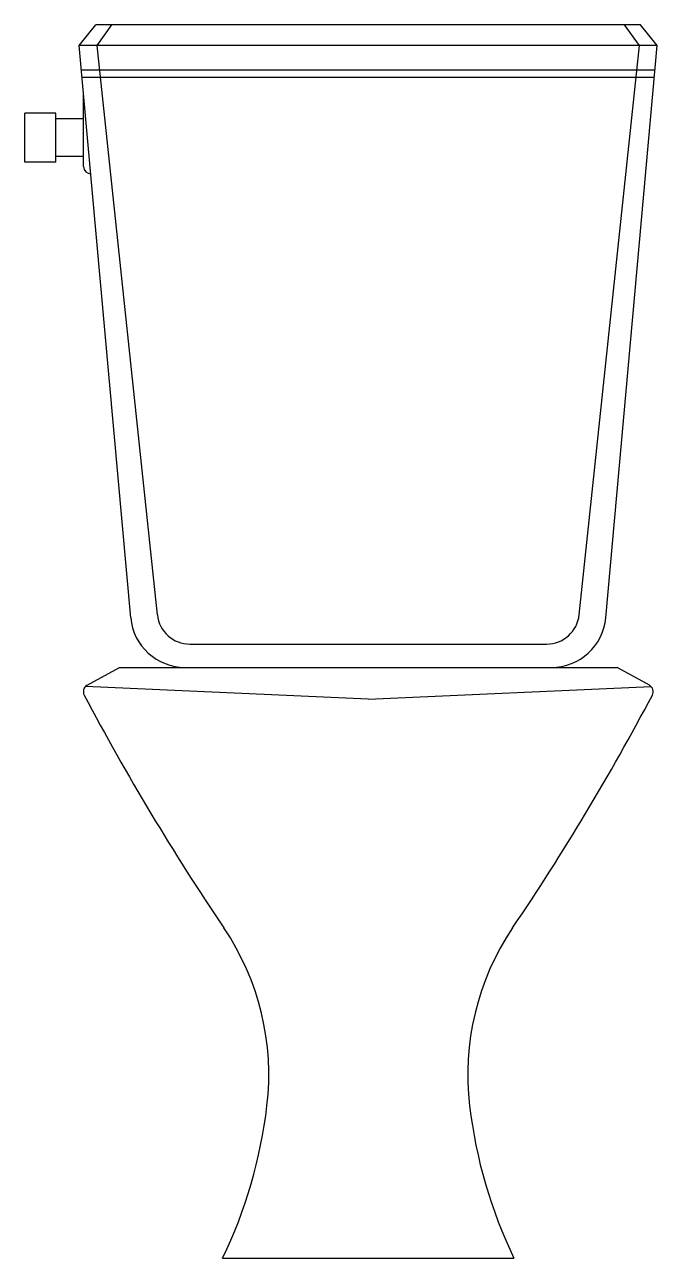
# Model space of a CAD drawing. Header units: millimetres. Extents: x -2983.221 to -2982.806, y 2974.845 to 2975.655.
import ezdxf

# ---------------------------------------------------------------- set-up
doc = ezdxf.new("R2010")
doc.units = ezdxf.units.MM
doc.header["$LTSCALE"] = 10
doc.layers.add('banheiro_louças', color=2, linetype='Continuous')

msp = doc.modelspace()

# ---------------------------------------------------------------- linework, layer by layer
at = {"layer": 'banheiro_louças'}
for p, q in [((-2983.18523, 2975.64084), (-2983.17427, 2975.65453)), ((-2982.81675, 2975.65453), (-2983.17427, 2975.65453)), ((-2983.17343, 2975.64084), (-2983.16374, 2975.65453)), ((-2982.81758, 2975.64084), (-2982.82727, 2975.65453)), ((-2982.80579, 2975.64084), (-2982.81675, 2975.65453)), ((-2982.80579, 2975.64084), (-2983.18523, 2975.64084)), ((-2983.15146, 2975.26518), (-2983.18523, 2975.64084)), ((-2983.13395, 2975.26708), (-2983.17343, 2975.64084)), ((-2982.85707, 2975.26708), (-2982.81758, 2975.64084)), ((-2982.83956, 2975.26518), (-2982.80579, 2975.64084)), ((-2982.80724, 2975.62471), (-2983.18378, 2975.62471)), ((-2982.80767, 2975.61993), (-2983.18335, 2975.61993)), ((-2983.18239, 2975.56135), (-2983.18239, 2975.60924)), ((-2983.20064, 2975.59643), (-2983.22103, 2975.59643)), ((-2983.22103, 2975.56436), (-2983.22103, 2975.59643)), ((-2983.20064, 2975.56436), (-2983.20064, 2975.59643)), ((-2983.18239, 2975.59279), (-2983.20064, 2975.59279)), ((-2983.18239, 2975.568), (-2983.20064, 2975.568)), ((-2983.20064, 2975.56436), (-2983.22103, 2975.56436)), ((-2983.11253, 2975.24781), (-2982.87848, 2975.24781)), ((-2983.18005, 2975.22077), (-2983.15881, 2975.23249)), ((-2983.15881, 2975.23249), (-2982.8322, 2975.23249)), ((-2983.1157, 2975.23249), (-2982.99551, 2975.23249)), ((-2982.81096, 2975.22077), (-2982.8322, 2975.23249)), ((-2982.99551, 2975.21167), (-2983.1811, 2975.21999)), ((-2982.99551, 2975.21167), (-2982.80991, 2975.21999)), ((-2983.09113, 2974.84453), (-2982.89988, 2974.84453))]:
    msp.add_line(p, q, dxfattribs=at)
for centre, radius, start, end in [((-2983.1776, 2975.56135), 0.00479, 180, 270), ((-2983.1157, 2975.26839), 0.0359, 185.1369, 270), ((-2983.1157, 2975.26839), 0.0359, 185.1369, 270), ((-2983.11253, 2975.26935), 0.02154, 186.03097, 270), ((-2982.87848, 2975.26935), 0.02154, 270, 353.96903), ((-2982.87531, 2975.26839), 0.0359, 270, 354.8631), ((-2983.17774, 2975.21658), 0.00479, 118.88724, 207.86745), ((-2982.81327, 2975.21658), 0.00479, 332.13255, 61.11276), ((-2981.72331, 2975.98561), 1.65002, 207.86745, 214.06252), ((-2984.26771, 2975.98561), 1.65002, 325.93748, 332.13255), ((-2983.2329, 2974.96515), 0.17213, 353.16169, 34.01468), ((-2982.75811, 2974.96515), 0.17213, 145.98532, 186.83831), ((-2983.37936, 2974.98271), 0.31963, 334.38618, 353.16169), ((-2982.61166, 2974.98271), 0.31963, 186.83831, 205.61382)]:
    msp.add_arc(centre, radius, start, end, dxfattribs=at)

doc.saveas('drawing.dxf')
